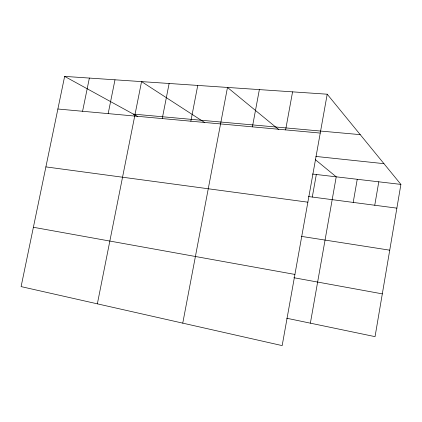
<?xml version="1.0" encoding="UTF-8"?>
<svg xmlns="http://www.w3.org/2000/svg" width="422" height="422" viewBox="0 0 422 422"><rect width="100%" height="100%" fill="white"/><g stroke="black" fill="none" stroke-linecap="round" stroke-linejoin="round"><path stroke-width="0.63" d="M327.208 94.206L282.165 345.607L21.1 286.607L64.64 76.393L327.208 94.206L400.9 184.403L375.047 336.645L286.728 318.241M374.757 205.245L378.792 181.813M353.203 202.418L357.239 179.287M310.37 323.168L336.223 176.823L315.276 159.606M312.291 197.048L316.326 174.492M285.62 129.897L292.573 91.859M252.419 126.853L259.361 89.606M182.758 323.141L227.484 87.444L278.578 129.438M190.844 121.204L197.749 85.423M162.248 118.582L169.127 83.482M97.355 303.84L141.56 81.615L204.849 122.633M108.169 113.618L114.99 79.811M82.58 111.271L89.369 78.07M133.357 114.114L360.246 134.644M57.883 109.008L320.245 133.072M315.883 156.435L383.957 163.667M312.438 174.038L400.9 184.403M308.408 196.541L396.87 208.146M45.892 166.89L307.865 202.18M301.271 236.357L389.733 250.177M33.391 227.273L294.915 274.432M293.86 277.723L382.311 293.865M64.64 76.393L137.788 116.546"/></g></svg>
